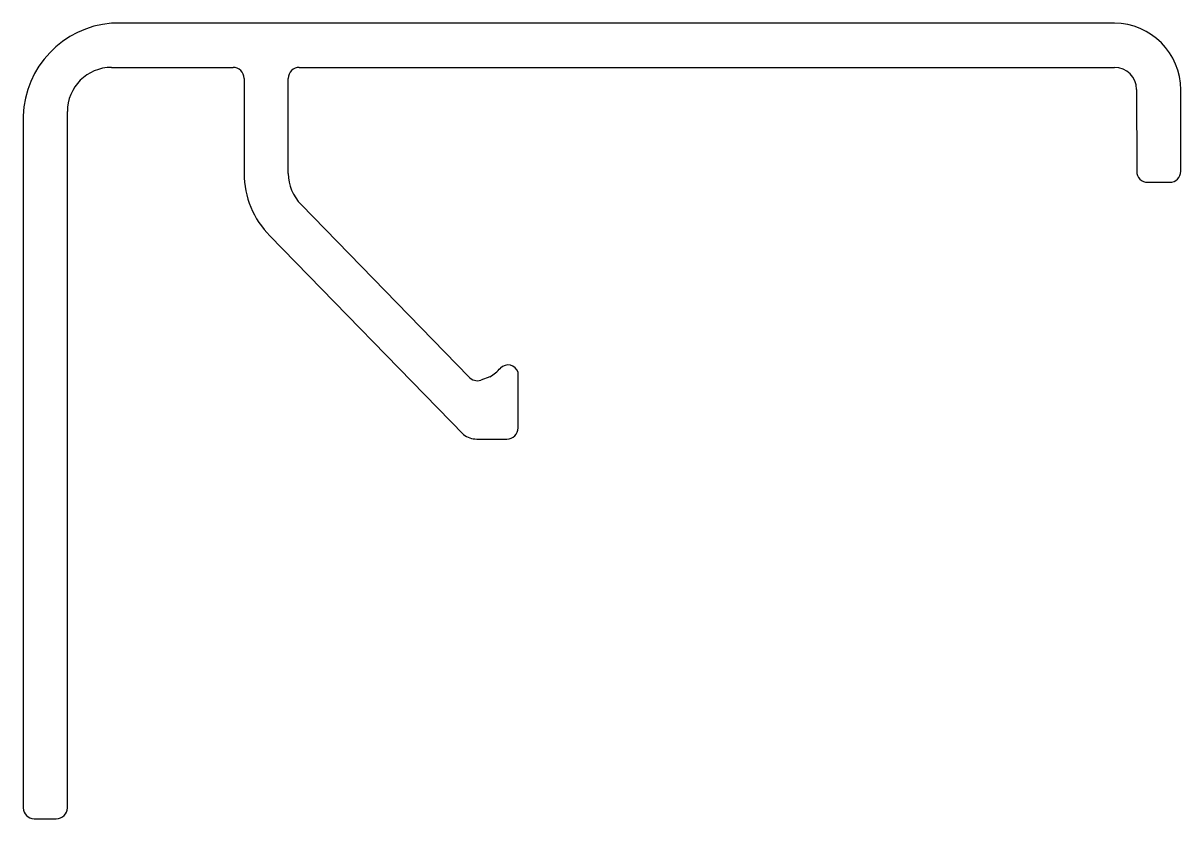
# Model space of a CAD drawing. Extents: x 411.3 to 437.5, y 841.6 to 859.6.
import ezdxf

# ---------------------------------------------------------------- set-up
doc = ezdxf.new("R2010")
doc.units = 0
doc.layers.get('0').update_dxf_attribs({"linetype": 'CONTINUOUS'})

msp = doc.modelspace()

# ---------------------------------------------------------------- linework, layer by layer
at = {"color": 0}
for p, q in [((436.031, 859.648), (413.331, 859.648)), ((413.331, 858.648), (416.081, 858.648)), ((417.581, 858.649), (436.031, 858.649)), ((416.331, 858.398), (416.331, 856.249)), ((417.331, 856.249), (417.331, 858.399)), ((436.531, 858.15), (436.532, 856.298)), ((437.531, 856.298), (437.531, 858.139)), ((411.331, 857.548), (411.331, 841.897)), ((412.331, 841.897), (412.331, 857.648)), ((436.782, 856.048), (437.281, 856.048)), ((421.416, 851.649), (417.623, 855.543)), ((416.915, 854.837), (421.295, 850.34)), ((421.894, 851.647), (421.691, 851.574)), ((422.531, 850.49), (422.531, 851.751)), ((421.595, 850.24), (422.281, 850.24)), ((411.581, 841.647), (412.081, 841.647))]:
    msp.add_line(p, q, dxfattribs=at)
for centre, radius, start, end in [((413.512, 857.473), 2.183, 94.7671, 178.0273), ((436.015, 858.133), 1.516, 0.2447, 89.4093), ((413.331, 857.648), 1, 90, 180), ((416.081, 858.398), 0.25, 0.0009, 90.0009), ((417.581, 858.399), 0.25, 90, 180.007), ((436.031, 858.149), 0.5, 0.0275, 90), ((418.331, 856.249), 2, 180.0004, 224.9119), ((418.331, 856.249), 1, 180.0004, 224.9119), ((436.782, 856.298), 0.25, 180.0275, 270), ((437.281, 856.298), 0.25, 270, 0.0186), ((421.381, 852.507), 1.002, 300.7803, 318.7105), ((422.303, 851.676), 0.24, 18.0346, 134.8754), ((421.607, 851.81), 0.25, 220.1821, 289.6538), ((422.281, 850.49), 0.25, 270, 0), ((421.595, 850.74), 0.5, 233.1306, 270), ((411.581, 841.897), 0.25, 180, 270), ((412.081, 841.897), 0.25, 270, 0)]:
    msp.add_arc(centre, radius, start, end, dxfattribs=at)

doc.saveas('drawing.dxf')
